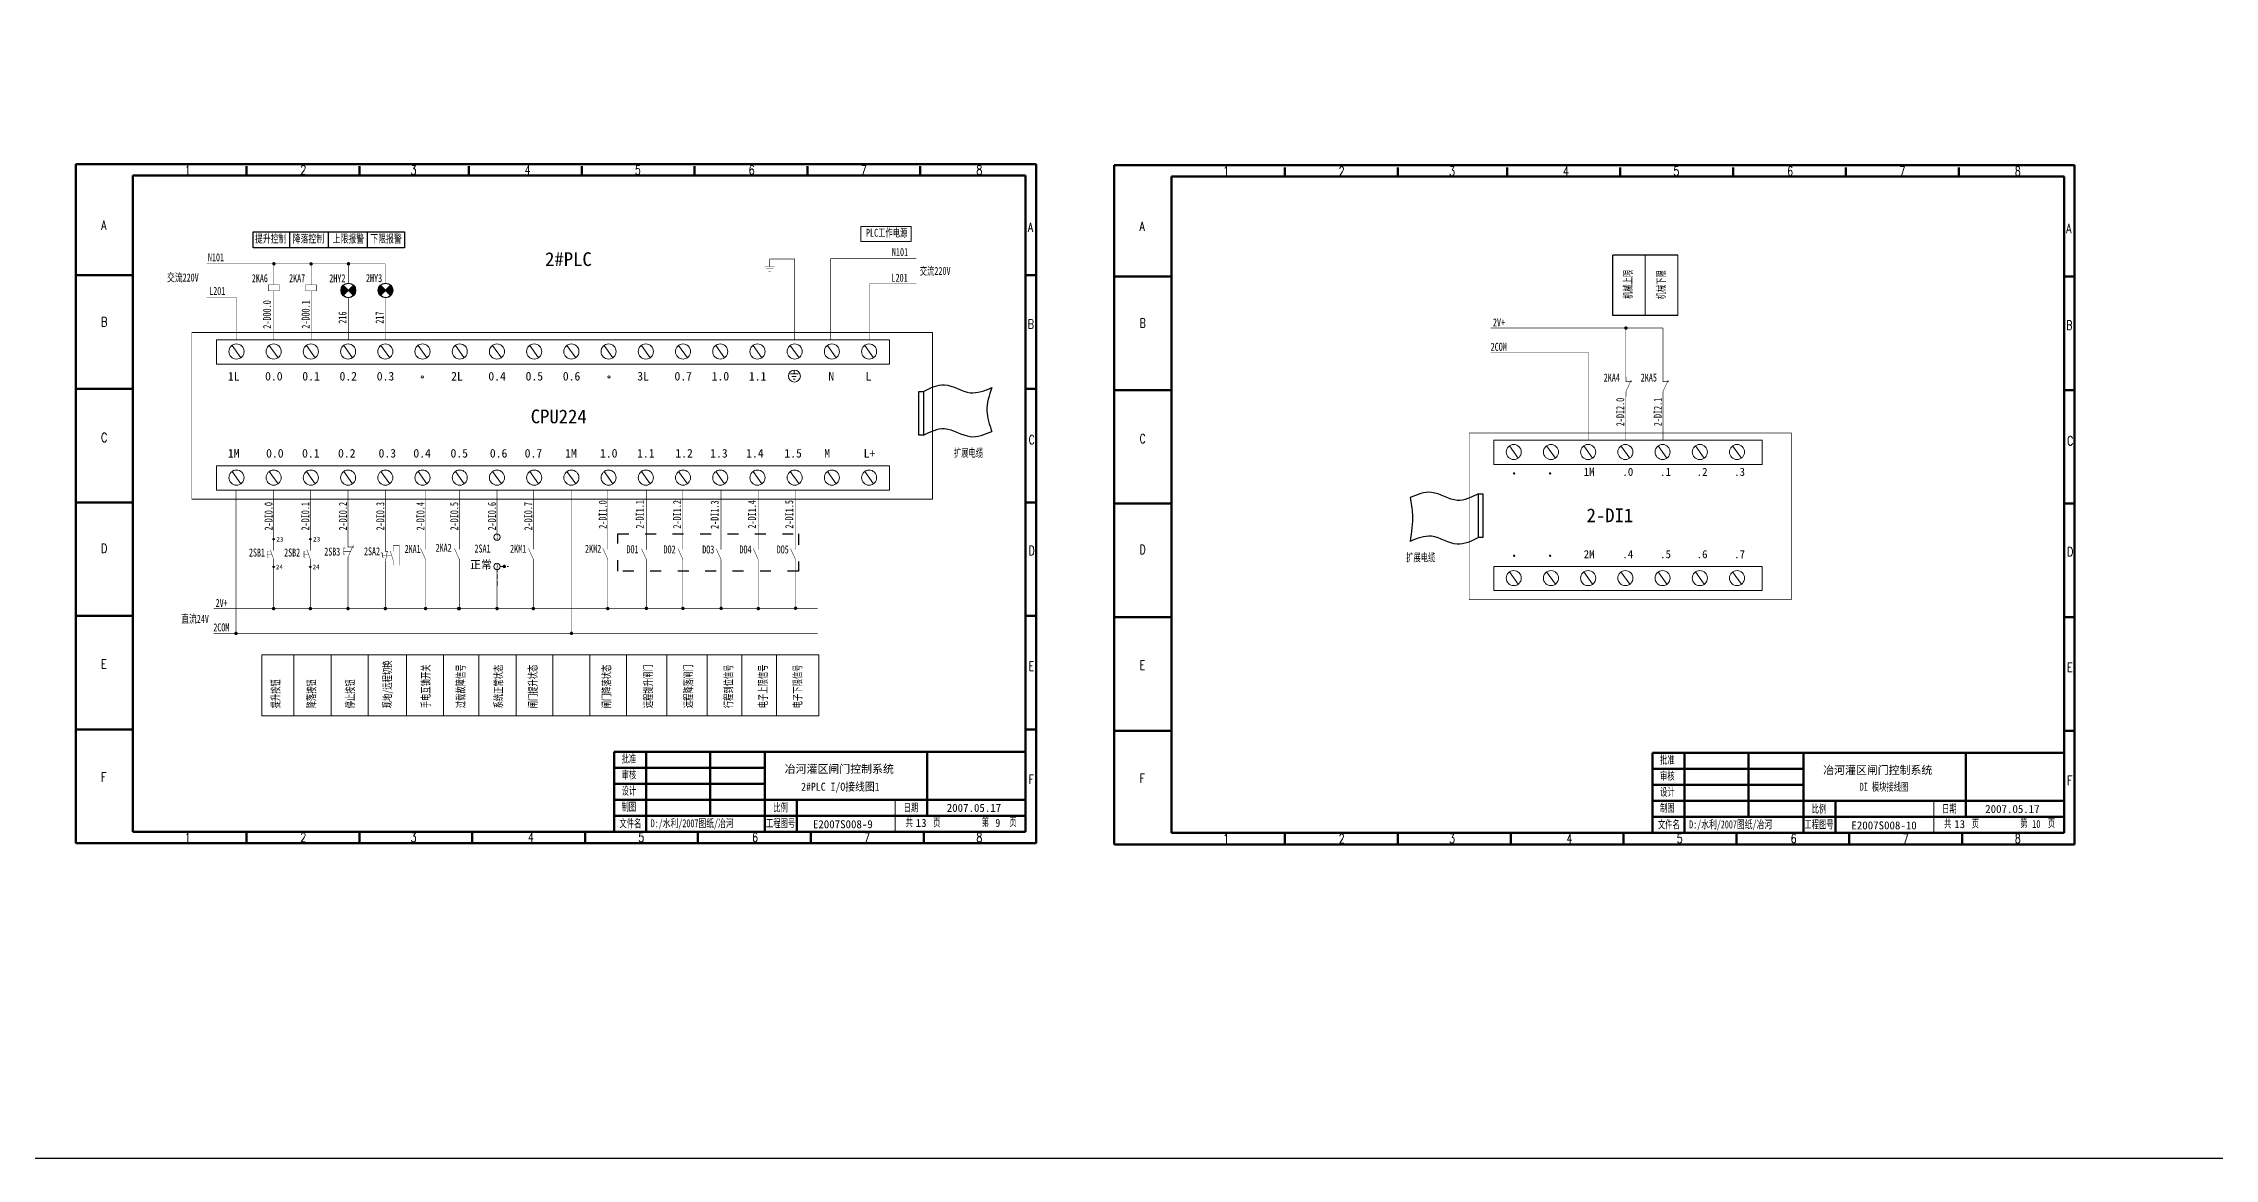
# Model space of a CAD drawing. Header units: millimetres. Extents: x 351 to 10319, y -5939 to 5511.
# Drawn here: x 4381 to 5331, y -2787 to -2299 of the extents above; entities that cross this region are included whole.
import ezdxf
from ezdxf.enums import TextEntityAlignment as Align

# ---------------------------------------------------------------- set-up
doc = ezdxf.new("R2010")
doc.units = ezdxf.units.MM
doc.linetypes.add('ACAD_ISO03W100', pattern=[30, 12, -18])
doc.linetypes.add('DASHED', pattern=[0.75, 0.5, -0.25])
for name, color, linetype in [('40', 7, 'Continuous'), ('41', 7, 'Continuous'), ('DIM', 7, 'Continuous'), ('ELEMENT', 3, 'Continuous')]:
    doc.layers.add(name, color=color, linetype=linetype)
doc.styles.add('HZ', font='txt.shx', dxfattribs={"width": 0.65, "bigfont": 'hztxt.shx'})
doc.styles.add('song', font='SimSun.ttf', dxfattribs={"width": 0.65})
doc.styles.add('仿宋', font='SIMFANG.TTF', dxfattribs={"width": 0.65})

# ---------------------------------------------------------------- blocks, each defined once
blk = doc.blocks.new('动合（常开）触点')
at = {"const_width": 0.202}
for points in [[(-1.09, 2.24), (1.07, -2.52)], [(1.07, 3.97), (1.07, 1.81)], [(1.07, -2.52), (1.07, -4.68)]]:
    blk.add_lwpolyline(points, dxfattribs=at)
at = {"flags": 9}
blk.add_attdef('S', (1.07, 3.97), '', height=0.0000576, dxfattribs=at)
blk = doc.blocks.new('信号灯')
for p, q in [((2.04, -2.25), (-2.44, 2.24)), ((2.04, 2.24), (-2.44, -2.25))]:
    blk.add_line(p, q)
at = {"const_width": 0.202}
blk.add_lwpolyline([(-0.2, 5.47), (-0.2, 3.16)], dxfattribs=at)
blk.add_circle((-0.2, -0.01), 3.17)
for points in [[(-1.32, -1.13), (-3.26, 0.82), (-0.2, -0.01), (-2.44, 2.24)], [(-2.14, -1.95), (-3.26, -0.83), (-1.32, -1.13), (-3.26, 0.82)], [(0.92, 1.12), (2.86, -0.83), (-0.2, -0.01), (2.04, -2.25)], [(1.74, 1.94), (2.86, 0.82), (0.92, 1.12), (2.86, -0.83)], [(2.04, 2.24), (2.04, 2.24), (1.74, 1.94), (2.86, 0.82)], [(-2.44, -2.25), (-2.44, -2.25), (-2.14, -1.95), (-3.26, -0.83)]]:
    blk.add_solid(points)
at = {"flags": 9}
blk.add_attdef('S', (-0.2, 5.47), '', height=0.0000576, dxfattribs=at)
at = {"layer": 'ELEMENT', "flags": 9}
blk.add_attdef('S', (-0.2, 5.47), '', height=0.0000576, dxfattribs=at)
blk = doc.blocks.new('操作器件')
at = {"const_width": 0.202}
for points in [[(-2.76, 1.83), (2.14, 1.83), (2.14, -0.77), (-2.76, -0.77), (-2.76, 1.83)], [(-0.31, 4.85), (-0.31, 1.83)], [(-0.31, -3.79), (-0.31, -0.77)]]:
    blk.add_lwpolyline(points, dxfattribs=at)
at = {"flags": 9}
blk.add_attdef('S', (-0.31, 4.85), '', height=0.0000576, dxfattribs=at)
blk = doc.blocks.new('接地')
at = {"const_width": 0.202}
for points in [[(-2.16, 1.08), (2.16, 1.08)], [(-1.62, 0), (1.62, 0)], [(0, 4.32), (0, 1.08)], [(-0.54, -1.08), (0.54, -1.08)]]:
    blk.add_lwpolyline(points, dxfattribs=at)
at = {"flags": 9}
blk.add_attdef('S', (0, 4.32), '', height=0.0000576, dxfattribs=at)
blk = doc.blocks.new('按钮开关1')
at = {"const_width": 0.202}
for points in [[(-1.41, 1.25), (-2.05, 1.25), (-2.05, -1.2), (-1.41, -1.2)], [(-2.05, 0), (0, 0)], [(0.75, -4.51), (0.75, -2.1), (-0.78, 2.1)], [(0.75, 4.13), (0.75, 1.68)]]:
    blk.add_lwpolyline(points, dxfattribs=at)
at = {"flags": 9}
blk.add_attdef('S', (0.75, 4.13), '', height=0.0000576, dxfattribs=at)
blk = doc.blocks.new('按钮开关2')
at = {"const_width": 0.202}
for points in [[(-2.27, 1.44), (-3.14, 1.44), (-3.14, -1.41), (-2.27, -1.41)], [(-3.14, 0), (0, 0)], [(-1.12, 4.03), (-1.12, 1.87), (1.47, 1.87)], [(-1.12, -4.61), (-1.12, -2.45), (1.19, 2.59)]]:
    blk.add_lwpolyline(points, dxfattribs=at)
blk = doc.blocks.new('动断（常闭）触点')
at = {"const_width": 0.202}
for points in [[(-1.15, 3.96), (-1.15, 1.8), (1.44, 1.8)], [(-1.15, -4.68), (-1.15, -2.52), (1.15, 2.52)]]:
    blk.add_lwpolyline(points, dxfattribs=at)
at = {"flags": 9}
blk.add_attdef('S', (-1.15, 3.96), '', height=0.0000576, dxfattribs=at)

msp = doc.modelspace()

# ---------------------------------------------------------------- linework, layer by layer
at = {"color": 0, "lineweight": 50}
for p, q in [((4815.423, -2352.054), (4395.423, -2352.054)), ((4470.059, -2353.021), (4470.059, -2357.026)), ((4519.429, -2353.021), (4519.429, -2357.026)), ((4567.313, -2353.021), (4567.313, -2357.026)), ((4616.682, -2353.021), (4616.682, -2357.026)), ((4666.052, -2353.021), (4666.052, -2357.026)), ((4715.422, -2353.021), (4715.422, -2357.026)), ((4764.792, -2353.021), (4764.792, -2357.026)), ((5269.663, -2352.558), (4849.663, -2352.558)), ((4924.299, -2353.525), (4924.299, -2357.53)), ((4973.669, -2353.525), (4973.669, -2357.53)), ((5021.553, -2353.525), (5021.553, -2357.53)), ((5070.923, -2353.525), (5070.923, -2357.53)), ((5120.292, -2353.525), (5120.292, -2357.53)), ((5169.662, -2353.525), (5169.662, -2357.53)), ((5219.032, -2353.525), (5219.032, -2357.53)), ((4420.423, -2400.71), (4395.423, -2400.71)), ((4815.423, -2400.71), (4810.819, -2400.71)), ((4874.663, -2401.215), (4849.663, -2401.215)), ((5269.663, -2401.215), (5265.059, -2401.215)), ((4420.423, -2450.372), (4395.423, -2450.372)), ((4815.423, -2450.372), (4810.819, -2450.372)), ((4874.663, -2450.876), (4849.663, -2450.876)), ((5269.663, -2450.876), (5265.059, -2450.876)), ((4420.423, -2500.033), (4395.423, -2500.033)), ((4814.984, -2500.033), (4810.819, -2500.033)), ((4874.663, -2500.537), (4849.663, -2500.537)), ((5269.224, -2500.537), (5265.059, -2500.537)), ((4420.423, -2549.694), (4395.423, -2549.694)), ((4815.423, -2549.694), (4810.819, -2549.694)), ((4874.663, -2550.199), (4849.663, -2550.199)), ((5269.663, -2550.199), (5265.059, -2550.199)), ((4420.423, -2599.356), (4395.423, -2599.356)), ((4815.423, -2599.356), (4810.819, -2599.356)), ((4874.663, -2599.86), (4849.663, -2599.86)), ((5269.663, -2599.86), (5265.059, -2599.86)), ((4815.423, -2649.054), (4395.432, -2649.054)), ((4470.059, -2644.056), (4470.059, -2649.017)), ((4519.429, -2644.056), (4519.429, -2649.017)), ((4568.799, -2644.056), (4568.799, -2649.017)), ((4618.168, -2644.056), (4618.168, -2649.017)), ((4667.538, -2644.056), (4667.538, -2649.017)), ((4716.908, -2644.056), (4716.908, -2649.017)), ((4766.278, -2644.056), (4766.278, -2649.017)), ((5269.663, -2649.558), (4849.673, -2649.558)), ((4924.299, -2644.56), (4924.299, -2649.522)), ((4973.669, -2644.56), (4973.669, -2649.522)), ((5023.039, -2644.56), (5023.039, -2649.522)), ((5072.409, -2644.56), (5072.409, -2649.522)), ((5121.778, -2644.56), (5121.778, -2649.522)), ((5171.148, -2644.56), (5171.148, -2649.522)), ((5220.518, -2644.56), (5220.518, -2649.522))]:
    msp.add_line(p, q, dxfattribs=at)
for p, q in [((4473.02, -2381.746), (4539.161, -2381.746)), ((4473.02, -2388.688), (4473.02, -2381.746)), ((4489.095, -2388.688), (4489.095, -2381.746)), ((4506.009, -2388.688), (4506.009, -2381.746)), ((4523.004, -2388.688), (4523.004, -2381.746)), ((4539.161, -2381.746), (4539.161, -2388.688)), ((4539.161, -2388.688), (4473.02, -2388.688)), ((5096.114, -2391.923), (5067.665, -2391.923)), ((5067.665, -2418.316), (5067.665, -2391.923)), ((5096.114, -2418.316), (5067.665, -2418.316)), ((4764.199, -2451.473), (4766.207, -2451.473)), ((4764.199, -2470.656), (4764.199, -2451.473)), ((4766.207, -2451.473), (4766.207, -2470.656)), ((4766.207, -2470.656), (4764.199, -2470.656)), ((5008.884, -2515.424), (5008.884, -2496.241)), ((5008.884, -2496.241), (5010.892, -2496.241)), ((5010.892, -2496.241), (5010.892, -2515.424)), ((5010.892, -2515.424), (5008.884, -2515.424))]:
    msp.add_line(p, q)
at = {"lineweight": 9}
for p, q in [((4760.834, -2379.353), (4738.85, -2379.353)), ((4738.85, -2385.879), (4738.85, -2379.353)), ((4760.834, -2379.353), (4760.834, -2385.879)), ((4760.834, -2385.879), (4738.85, -2385.879)), ((5081.889, -2391.923), (5081.889, -2418.316)), ((5096.114, -2391.923), (5096.114, -2418.316)), ((4446.158, -2425.737), (4770.064, -2425.737)), ((4456.97, -2428.928), (4751.394, -2428.928)), ((4456.97, -2439.523), (4456.97, -2428.928)), ((4751.394, -2428.928), (4751.394, -2439.523)), ((4770.064, -2425.737), (4770.064, -2498.607)), ((4751.394, -2439.523), (4456.97, -2439.523)), ((4463.757, -2431.364), (4467.593, -2436.739)), ((4480.035, -2431.364), (4483.871, -2436.739)), ((4496.313, -2431.364), (4500.149, -2436.739)), ((4512.591, -2431.364), (4516.427, -2436.739)), ((4528.869, -2431.364), (4532.705, -2436.739)), ((4545.147, -2431.364), (4548.983, -2436.739)), ((4561.425, -2431.364), (4565.261, -2436.739)), ((4577.703, -2431.364), (4581.539, -2436.739)), ((4593.981, -2431.364), (4597.817, -2436.739)), ((4610.259, -2431.364), (4614.095, -2436.739)), ((4626.537, -2431.364), (4630.373, -2436.739)), ((4642.815, -2431.364), (4646.651, -2436.739)), ((4659.093, -2431.364), (4662.929, -2436.739)), ((4675.371, -2431.364), (4679.207, -2436.739)), ((4691.649, -2431.364), (4695.485, -2436.739)), ((4707.927, -2431.364), (4711.763, -2436.739)), ((4724.205, -2431.364), (4728.041, -2436.739)), ((4740.483, -2431.364), (4744.319, -2436.739)), ((4707.978, -2443.748), (4711.32, -2443.748)), ((4708.583, -2444.957), (4710.556, -2444.957)), ((4709.188, -2446.103), (4710.079, -2446.103)), ((4709.649, -2443.748), (4709.649, -2442.507)), ((5015.663, -2483.467), (5015.663, -2472.872)), ((5015.663, -2472.872), (5132.977, -2472.872)), ((5022.449, -2475.308), (5026.286, -2480.683)), ((5038.727, -2475.308), (5042.564, -2480.683)), ((5055.005, -2475.308), (5058.842, -2480.683)), ((5071.283, -2475.308), (5075.12, -2480.683)), ((5087.561, -2475.308), (5091.398, -2480.683)), ((5103.839, -2475.308), (5107.676, -2480.683)), ((5120.117, -2475.308), (5123.954, -2480.683)), ((5132.977, -2483.467), (5132.977, -2472.872)), ((4456.97, -2494.655), (4456.97, -2484.06)), ((4456.97, -2484.06), (4751.394, -2484.06)), ((4463.757, -2486.497), (4467.593, -2491.872)), ((4480.035, -2486.497), (4483.871, -2491.872)), ((4496.313, -2486.497), (4500.149, -2491.872)), ((4512.591, -2486.497), (4516.427, -2491.872)), ((4528.869, -2486.497), (4532.705, -2491.872)), ((4545.147, -2486.497), (4548.983, -2491.872)), ((4561.425, -2486.497), (4565.261, -2491.872)), ((4577.703, -2486.497), (4581.539, -2491.872)), ((4593.981, -2486.497), (4597.817, -2491.872)), ((4610.259, -2486.497), (4614.095, -2491.872)), ((4626.537, -2486.497), (4630.373, -2491.872)), ((4642.815, -2486.497), (4646.651, -2491.872)), ((4659.093, -2486.497), (4662.929, -2491.872)), ((4675.371, -2486.497), (4679.207, -2491.872)), ((4691.649, -2486.497), (4695.485, -2491.872)), ((4707.927, -2486.497), (4711.763, -2491.872)), ((4724.205, -2486.497), (4728.041, -2491.872)), ((4740.483, -2486.497), (4744.319, -2491.872)), ((4751.394, -2484.06), (4751.394, -2494.655)), ((5132.977, -2483.467), (5015.663, -2483.467)), ((4751.394, -2494.655), (4456.97, -2494.655)), ((4770.064, -2498.607), (4446.158, -2498.607)), ((5015.663, -2528.004), (5132.977, -2528.004)), ((5015.663, -2538.599), (5015.663, -2528.004)), ((5022.449, -2530.441), (5026.286, -2535.816)), ((5038.727, -2530.441), (5042.564, -2535.816)), ((5055.005, -2530.441), (5058.842, -2535.816)), ((5071.283, -2530.441), (5075.12, -2535.816)), ((5087.561, -2530.441), (5091.398, -2535.816)), ((5103.839, -2530.441), (5107.676, -2535.816)), ((5120.117, -2530.441), (5123.954, -2535.816)), ((5132.977, -2538.599), (5132.977, -2528.004)), ((5132.977, -2538.599), (5015.663, -2538.599)), ((4476.763, -2566.694), (4720.448, -2566.694)), ((4476.781, -2593.3), (4476.781, -2566.694)), ((4490.787, -2566.694), (4490.787, -2593.3)), ((4507.167, -2566.694), (4507.167, -2593.3)), ((4523.274, -2566.694), (4523.274, -2593.3)), ((4540.056, -2566.694), (4540.056, -2593.3)), ((4556.169, -2566.694), (4556.169, -2593.3)), ((4571.746, -2566.694), (4571.746, -2593.3)), ((4588.08, -2566.694), (4588.08, -2593.3)), ((4604.103, -2566.694), (4604.103, -2593.3)), ((4620.309, -2566.694), (4620.309, -2593.3)), ((4636.331, -2566.694), (4636.331, -2593.3)), ((4653.983, -2566.694), (4653.983, -2593.3)), ((4671.636, -2566.694), (4671.636, -2593.3)), ((4686.738, -2566.694), (4686.738, -2593.3)), ((4701.841, -2566.694), (4701.841, -2593.3)), ((4720.467, -2566.694), (4720.467, -2593.3)), ((4720.467, -2593.3), (4476.781, -2593.3))]:
    msp.add_line(p, q, dxfattribs=at)
at = {"linetype": 'ACAD_ISO03W100', "ltscale": 0.4}
for p, q in [((4632.456, -2513.832), (4711.486, -2513.832)), ((4632.456, -2530.065), (4632.456, -2513.832)), ((4711.486, -2513.832), (4711.486, -2530.065)), ((4711.486, -2530.065), (4632.456, -2530.065))]:
    msp.add_line(p, q, dxfattribs=at)
at = {"linetype": 'DASHED', "lineweight": 9, "ltscale": 4}
for p, q in [((4579.652, -2536.497), (4579.652, -2529.428)), ((4581.049, -2528.03), (4584.647, -2528.03))]:
    msp.add_line(p, q, dxfattribs=at)
at = {"lineweight": 20}
for p, q in [((4753.819, -2630.056), (4753.819, -2644.056)), ((5208.059, -2630.56), (5208.059, -2644.56))]:
    msp.add_line(p, q, dxfattribs=at)
msp.add_lwpolyline([(2066.199, -1811.726), (7008.567, -1811.726), (7008.567, -2786.942), (2066.199, -2786.942)], close=True)
for points, const_width in [([(4530.692, -2395.698), (4452.621, -2395.698)], 0.2), ([(4482.052, -2398.345), (4482.052, -2395.698)], 0.2), ([(4482.052, -2401.865), (4482.052, -2398.345)], 0.2), ([(4498.33, -2398.345), (4498.33, -2395.698)], 0.2), ([(4498.33, -2401.865), (4498.33, -2398.345)], 0.2), ([(4514.608, -2401.865), (4514.608, -2395.698)], 0.2), ([(4530.886, -2398.991), (4530.886, -2395.698)], 0.2), ([(4530.886, -2401.865), (4530.886, -2398.991)], 0.2), ([(4709.845, -2428.928), (4709.845, -2393.614), (4698.899, -2393.614)], 0.2), ([(4725.583, -2404.268), (4725.583, -2393.446), (4742.546, -2393.446)], 0.2), ([(4742.546, -2393.446), (4763.065, -2393.446)], 0.2), ([(4465.856, -2428.928), (4465.856, -2410.547), (4452.634, -2410.547)], 0.2), ([(4482.052, -2410.507), (4482.052, -2428.928)], 0.2), ([(4498.33, -2410.122), (4498.33, -2428.928)], 0.2), ([(4514.608, -2410.32), (4514.608, -2428.928)], 0.2), ([(4530.886, -2410.047), (4530.886, -2428.928)], 0.2), ([(4725.583, -2428.928), (4725.583, -2404.268)], 0.2), ([(4742.546, -2428.928), (4742.546, -2404.268)], 0.2), ([(4742.546, -2404.268), (4763.065, -2404.268)], 0.2), ([(4446.158, -2425.737), (4770.064, -2425.737), (4770.064, -2498.607), (4446.158, -2498.607), (4446.158, -2425.737)], 0.2), ([(5089.648, -2423.791), (5014.343, -2423.791)], 0.2), ([(5073.442, -2445.08), (5073.442, -2423.791)], 0.2), ([(5089.648, -2445.08), (5089.648, -2423.791)], 0.2), ([(5014.343, -2434.616), (5057.188, -2434.616), (5057.188, -2472.872)], 0.2), ([(5073.442, -2453.722), (5073.442, -2472.872)], 0.2), ([(5089.648, -2453.722), (5089.648, -2472.872)], 0.2), ([(5004.851, -2469.681), (5145.786, -2469.681), (5145.786, -2542.551), (5004.851, -2542.551), (5004.851, -2469.681)], 0.2), ([(4465.477, -2557.298), (4465.477, -2494.655)], 0.2), ([(4481.938, -2515.745), (4481.938, -2494.655)], 0.2), ([(4498.007, -2515.745), (4498.007, -2494.655)], 0.2), ([(4514.494, -2517.36), (4514.494, -2494.655)], 0.2), ([(4530.799, -2513.737), (4530.799, -2494.655)], 0.2), ([(4548.392, -2518.486), (4548.392, -2494.655)], 0.2), ([(4563.153, -2518.4), (4563.153, -2494.569)], 0.2), ([(4579.652, -2513.844), (4579.652, -2494.655)], 0.2), ([(4595.545, -2518.4), (4595.545, -2494.655)], 0.2), ([(4612.218, -2557.298), (4612.218, -2494.655)], 0.2), ([(4628.101, -2518.4), (4628.101, -2494.569)], 0.2), ([(4644.967, -2518.486), (4644.967, -2494.655)], 0.2), ([(4660.938, -2518.486), (4660.938, -2494.655)], 0.2), ([(4677.625, -2518.486), (4677.625, -2494.655)], 0.2), ([(4693.903, -2518.486), (4693.903, -2494.655)], 0.2), ([(4710.181, -2518.486), (4710.181, -2494.655)], 0.2), ([(4481.938, -2518.654), (4481.938, -2516.391)], 0.2), ([(4498.007, -2518.654), (4498.007, -2516.391)], 0.2), ([(4530.799, -2518.801), (4530.799, -2513.737)], 0.2), ([(4514.494, -2526.002), (4514.494, -2546.473)], 0.2), ([(4528.689, -2522.139), (4529.494, -2522.139), (4529.494, -2524.012), (4530.273, -2524.012)], 0.202), ([(4529.494, -2523.075), (4533.515, -2523.075)], 0.202), ([(4530.799, -2519.233), (4530.799, -2518.801)], 0.2), ([(4530.799, -2519.233), (4530.799, -2521.394), (4532.03, -2521.394)], 0.202), ([(4530.799, -2527.875), (4530.799, -2525.715), (4531.738, -2521.093)], 0.202), ([(4534.197, -2527.587), (4534.197, -2525.172), (4532.926, -2521.263)], 0.202), ([(4534.197, -2518.945), (4534.197, -2521.394)], 0.202), ([(4534.197, -2518.945), (4536.968, -2518.945), (4536.968, -2527.596)], 0.2), ([(4481.938, -2527.296), (4481.938, -2527.886)], 0.2), ([(4481.938, -2528.533), (4481.938, -2546.473)], 0.2), ([(4498.007, -2527.296), (4498.007, -2527.886)], 0.2), ([(4498.007, -2528.533), (4498.007, -2546.473)], 0.2), ([(4530.799, -2527.875), (4530.799, -2529.321)], 0.2), ([(4530.799, -2529.321), (4530.799, -2546.473)], 0.2), ([(4548.392, -2527.128), (4548.387, -2546.848)], 0.2), ([(4563.153, -2527.042), (4563.148, -2546.761)], 0.2), ([(4579.651, -2529.428), (4579.646, -2546.259)], 0.2), ([(4595.545, -2527.042), (4595.539, -2546.761)], 0.2), ([(4628.101, -2527.042), (4628.095, -2546.761)], 0.2), ([(4644.967, -2527.128), (4644.962, -2546.848)], 0.2), ([(4660.938, -2527.128), (4660.933, -2546.848)], 0.2), ([(4677.625, -2527.128), (4677.62, -2546.848)], 0.2), ([(4693.903, -2527.128), (4693.898, -2546.848)], 0.2), ([(4710.181, -2527.128), (4710.176, -2546.848)], 0.2), ([(4455.65, -2546.473), (4719.949, -2546.473)], 0.2), ([(4455.65, -2557.298), (4719.949, -2557.298)], 0.2)]:
    msp.add_lwpolyline(points, dxfattribs=dict(const_width=const_width))
at = {"const_width": 0.75}
for points in [[(4481.677, -2395.698, 1), (4482.427, -2395.698, 1)], [(4497.969, -2395.727, 1), (4498.719, -2395.727, 1)], [(4514.298, -2395.698, 1), (4515.048, -2395.698, 1)], [(5073.067, -2423.791, 1), (5073.817, -2423.791, 1)], [(4582.473, -2528.03, 1), (4583.223, -2528.03, 1)], [(4481.563, -2546.473, 1), (4482.313, -2546.473, 1)], [(4497.632, -2546.473, 1), (4498.382, -2546.473, 1)], [(4514.119, -2546.447, 1), (4514.869, -2546.447, 1)], [(4530.424, -2546.473, 1), (4531.174, -2546.473, 1)], [(4548.017, -2546.447, 1), (4548.767, -2546.447, 1)], [(4562.489, -2546.473, 1), (4563.239, -2546.473, 1)], [(4562.778, -2546.447, 1), (4563.528, -2546.447, 1)], [(4579.277, -2546.447, 1), (4580.027, -2546.447, 1)], [(4595.17, -2546.447, 1), (4595.92, -2546.447, 1)], [(4627.726, -2546.447, 1), (4628.476, -2546.447, 1)], [(4644.6, -2546.364, 1), (4645.35, -2546.364, 1)], [(4660.598, -2546.364, 1), (4661.348, -2546.364, 1)], [(4677.307, -2546.364, 1), (4678.057, -2546.364, 1)], [(4693.58, -2546.473, 1), (4694.33, -2546.473, 1)], [(4709.868, -2546.292, 1), (4710.618, -2546.292, 1)], [(4465.102, -2557.298, 1), (4465.852, -2557.298, 1)], [(4611.843, -2557.298, 1), (4612.593, -2557.298, 1)]]:
    msp.add_lwpolyline(points, format="xyb", close=True, dxfattribs=at)
at = {"lineweight": 9}
for centre, radius in [((4465.675, -2434.052), 3.302), ((4481.953, -2434.052), 3.302), ((4498.231, -2434.052), 3.302), ((4514.509, -2434.052), 3.302), ((4530.787, -2434.052), 3.302), ((4547.065, -2434.052), 3.302), ((4563.343, -2434.052), 3.302), ((4579.621, -2434.052), 3.302), ((4595.899, -2434.052), 3.302), ((4612.177, -2434.052), 3.302), ((4628.455, -2434.052), 3.302), ((4644.733, -2434.052), 3.302), ((4661.011, -2434.052), 3.302), ((4677.289, -2434.052), 3.302), ((4693.567, -2434.052), 3.302), ((4709.845, -2434.052), 3.302), ((4726.123, -2434.052), 3.302), ((4742.401, -2434.052), 3.302), ((4709.718, -2444.78), 2.637), ((5024.368, -2477.996), 3.302), ((5040.646, -2477.996), 3.302), ((5056.924, -2477.996), 3.302), ((5073.202, -2477.996), 3.302), ((5089.48, -2477.996), 3.302), ((5105.758, -2477.996), 3.302), ((5122.036, -2477.996), 3.302), ((4465.675, -2489.184), 3.302), ((4481.953, -2489.184), 3.302), ((4498.231, -2489.184), 3.302), ((4514.509, -2489.184), 3.302), ((4530.787, -2489.184), 3.302), ((4547.065, -2489.184), 3.302), ((4563.343, -2489.184), 3.302), ((4579.621, -2489.184), 3.302), ((4595.899, -2489.184), 3.302), ((4612.177, -2489.184), 3.302), ((4628.455, -2489.184), 3.302), ((4644.733, -2489.184), 3.302), ((4661.011, -2489.184), 3.302), ((4677.289, -2489.184), 3.302), ((4693.567, -2489.184), 3.302), ((4709.845, -2489.184), 3.302), ((4726.123, -2489.184), 3.302), ((4742.401, -2489.184), 3.302), ((4579.652, -2515.243), 1.398), ((4579.651, -2528.03), 1.398), ((5024.368, -2533.128), 3.302), ((5040.646, -2533.128), 3.302), ((5056.924, -2533.128), 3.302), ((5073.202, -2533.128), 3.302), ((5089.48, -2533.128), 3.302), ((5105.758, -2533.128), 3.302), ((5122.036, -2533.128), 3.302)]:
    msp.add_circle(centre, radius, dxfattribs=at)
for centre in [(4481.938, -2516.068), (4498.007, -2516.068), (4481.938, -2528.209), (4498.007, -2528.209)]:
    msp.add_circle(centre, 0.323)
for centre, radius, start, end in [((4482.111, -2395.698), 0.375, 0, 180), ((4482.111, -2395.698), 0.375, 180, 0), ((4498.344, -2395.727), 0.375, 0, 180), ((4498.344, -2395.727), 0.375, 180, 0), ((4514.673, -2395.727), 0.375, 0, 180), ((4514.673, -2395.727), 0.375, 180, 0), ((5073.442, -2423.791), 0.375, 0, 180), ((5073.442, -2423.791), 0.375, 180, 0), ((4546.986, -2445.153), 0.469, 0, 180), ((4546.986, -2445.153), 0.469, 180, 0), ((4628.645, -2445.153), 0.469, 0, 180), ((4628.645, -2445.153), 0.469, 180, 0), ((5024.536, -2487.361), 0.312, 0, 180), ((5024.536, -2487.361), 0.312, 180, 0), ((5040.281, -2487.361), 0.312, 0, 180), ((5040.281, -2487.361), 0.312, 180, 0), ((5024.536, -2523.373), 0.312, 0, 180), ((5024.536, -2523.373), 0.312, 180, 0), ((5040.281, -2523.373), 0.312, 0, 180), ((5040.281, -2523.373), 0.312, 180, 0), ((4481.938, -2546.473), 0.375, 0, 180), ((4481.938, -2546.473), 0.375, 180, 0), ((4498.007, -2546.473), 0.375, 0, 180), ((4498.007, -2546.473), 0.375, 180, 0), ((4514.494, -2546.473), 0.375, 0, 180), ((4514.494, -2546.473), 0.375, 180, 0), ((4530.799, -2546.473), 0.375, 0, 180), ((4530.799, -2546.473), 0.375, 180, 0), ((4548.455, -2546.427), 0.375, 0, 180), ((4548.455, -2546.427), 0.375, 180, 0), ((4563.236, -2546.427), 0.375, 0, 180), ((4563.236, -2546.427), 0.375, 180, 0), ((4579.734, -2546.427), 0.375, 0, 180), ((4579.734, -2546.427), 0.375, 180, 0), ((4595.607, -2546.427), 0.375, 0, 180), ((4595.607, -2546.427), 0.375, 180, 0), ((4628.163, -2546.427), 0.375, 0, 180), ((4628.163, -2546.427), 0.375, 180, 0), ((4644.913, -2546.299), 0.375, 0, 180), ((4644.913, -2546.299), 0.375, 180, 0), ((4660.968, -2546.473), 0.375, 0, 180), ((4660.968, -2546.473), 0.375, 180, 0), ((4677.677, -2546.473), 0.375, 0, 180), ((4677.677, -2546.473), 0.375, 180, 0), ((4693.955, -2546.473), 0.375, 0, 180), ((4693.955, -2546.473), 0.375, 180, 0), ((4710.176, -2546.214), 0.375, 0, 180), ((4710.176, -2546.214), 0.375, 180, 0), ((4465.477, -2557.298), 0.375, 0, 180), ((4465.477, -2557.298), 0.375, 180, 0), ((4612.218, -2557.298), 0.375, 0, 180), ((4612.218, -2557.298), 0.375, 180, 0)]:
    msp.add_arc(centre, radius, start, end, dxfattribs=at)
for points, start_tangent in [([(4766.207, -2451.473), (4775.4, -2448.586), (4786.66, -2452.05), (4796.063, -2449.823)], (0.994873, 0.1011319)), ([(4766.207, -2470.656), (4775.4, -2467.769), (4786.66, -2471.233), (4796.063, -2469.006)], (0.994873, 0.1011319)), ([(5008.884, -2496.241), (4999.69, -2499.128), (4988.431, -2495.664), (4979.027, -2497.891)], (-0.994873, -0.1011319)), ([(5008.884, -2515.424), (4999.69, -2518.311), (4988.431, -2514.847), (4979.027, -2517.074)], (-0.994873, -0.1011319))]:
    msp.add_spline(points, degree=3, dxfattribs=dict(start_tangent=start_tangent))
for points in [[(4796.063, -2449.823), (4793.9, -2459.979), (4796.063, -2469.006)], [(4979.027, -2497.891), (4980.019, -2505.244), (4979.027, -2517.074)]]:
    msp.add_spline(points, degree=3)
at = {"layer": '40', "color": 0, "lineweight": 50}
for p, q in [((4810.819, -2357.063), (4420.423, -2357.063)), ((4810.819, -2644.056), (4810.819, -2357.063)), ((5265.059, -2357.567), (4874.663, -2357.567)), ((5265.059, -2644.56), (5265.059, -2357.567)), ((4630.819, -2644.056), (4630.819, -2609.056)), ((4630.819, -2609.056), (4810.819, -2609.056)), ((4644.819, -2644.056), (4644.819, -2609.056)), ((4672.819, -2637.056), (4672.819, -2609.056)), ((4696.819, -2644.056), (4696.819, -2609.056)), ((4767.819, -2637.056), (4767.819, -2609.056)), ((5085.059, -2609.56), (5265.059, -2609.56)), ((5085.059, -2644.56), (5085.059, -2609.56)), ((5099.059, -2644.56), (5099.059, -2609.56)), ((5127.059, -2637.56), (5127.059, -2609.56)), ((5151.059, -2644.56), (5151.059, -2609.56)), ((5222.059, -2637.56), (5222.059, -2609.56)), ((4630.819, -2616.056), (4696.819, -2616.056)), ((5085.059, -2616.56), (5151.059, -2616.56)), ((4630.819, -2623.056), (4696.819, -2623.056)), ((4630.819, -2630.056), (4810.819, -2630.056)), ((4710.819, -2644.056), (4710.819, -2630.056)), ((4710.819, -2644.056), (4710.819, -2630.056)), ((4767.819, -2637.056), (4767.819, -2630.056)), ((5085.059, -2623.56), (5151.059, -2623.56)), ((5085.059, -2630.56), (5265.059, -2630.56)), ((5165.059, -2644.56), (5165.059, -2630.56)), ((5165.059, -2644.56), (5165.059, -2630.56)), ((5222.059, -2637.56), (5222.059, -2630.56)), ((4630.819, -2637.056), (4810.819, -2637.056)), ((5085.059, -2637.56), (5265.059, -2637.56)), ((4420.42, -2644.056), (4810.819, -2644.056)), ((4874.661, -2644.56), (5265.059, -2644.56))]:
    msp.add_line(p, q, dxfattribs=at)
at = {"layer": '41', "color": 0, "lineweight": 50}
for p, q in [((4395.423, -2352.054), (4395.423, -2649.055)), ((4815.423, -2352.054), (4815.423, -2649.055)), ((4849.663, -2352.558), (4849.663, -2649.56)), ((5269.663, -2352.558), (5269.663, -2649.56)), ((4420.423, -2357.063), (4420.423, -2644.056)), ((4874.663, -2357.567), (4874.663, -2644.56))]:
    msp.add_line(p, q, dxfattribs=at)

# ---------------------------------------------------------------- block references
for name, p in [('操作器件', (4482.363, -2406.717)), ('操作器件', (4498.641, -2406.717)), ('信号灯', (4514.811, -2407.333)), ('信号灯', (4531.089, -2407.333)), ('接地', (4698.899, -2397.935)), ('动断（常闭）触点', (5074.594, -2449.041)), ('动断（常闭）触点', (5090.801, -2449.041)), ('按钮开关1', (4481.189, -2522.785)), ('按钮开关1', (4497.258, -2522.785)), ('按钮开关2', (4515.613, -2521.393)), ('动合（常开）触点', (4547.324, -2522.452)), ('动合（常开）触点', (4562.085, -2522.366)), ('动合（常开）触点', (4594.476, -2522.366)), ('动合（常开）触点', (4627.032, -2522.366)), ('动合（常开）触点', (4643.899, -2522.452)), ('动合（常开）触点', (4659.87, -2522.452)), ('动合（常开）触点', (4676.557, -2522.452)), ('动合（常开）触点', (4692.835, -2522.452)), ('动合（常开）触点', (4709.113, -2522.452))]:
    msp.add_blockref(name, p)

# ---------------------------------------------------------------- texts
at = {"color": 0, "lineweight": 50, "style": 'HZ', "width": 0.75}
for s, p in [('1', (4443.043, -2356.674)), ('2', (4493.605, -2356.674)), ('3', (4541.869, -2356.674)), ('4', (4591.71, -2356.674)), ('5', (4639.974, -2356.674)), ('6', (4689.769, -2356.674)), ('7', (4738.799, -2356.674)), ('8', (4789.315, -2356.674)), ('1', (4897.284, -2357.179)), ('2', (4947.845, -2357.179)), ('3', (4996.109, -2357.179)), ('4', (5045.951, -2357.179)), ('5', (5094.214, -2357.179)), ('6', (5144.01, -2357.179)), ('7', (5193.039, -2357.179)), ('8', (5243.555, -2357.179)), ('A', (4406.463, -2380.795)), ('A', (4811.81, -2381.742)), ('A', (4860.703, -2381.299)), ('A', (5266.05, -2382.246)), ('B', (4406.463, -2423.088)), ('B', (4811.81, -2424.035)), ('B', (4860.703, -2423.593)), ('B', (5266.05, -2424.54)), ('C', (4406.463, -2473.634)), ('C', (4812.185, -2474.581)), ('C', (4860.703, -2474.138)), ('C', (5266.425, -2475.085)), ('D', (4406.463, -2522.116)), ('D', (4812.185, -2523.063)), ('D', (4860.703, -2522.621)), ('D', (5266.425, -2523.568)), ('E', (4406.463, -2572.662)), ('E', (4812.185, -2573.609)), ('E', (4860.703, -2573.166)), ('E', (5266.425, -2574.113)), ('F', (4406.463, -2622.176)), ('F', (4812.185, -2623.123)), ('F', (4860.703, -2622.68)), ('F', (5266.425, -2623.627)), ('1', (4443.043, -2648.496)), ('2', (4493.605, -2648.496)), ('3', (4541.869, -2648.496)), ('4', (4593.196, -2648.496)), ('5', (4641.46, -2648.496)), ('6', (4691.255, -2648.496)), ('7', (4740.285, -2648.496)), ('8', (4789.315, -2648.496)), ('1', (4897.284, -2649)), ('2', (4947.845, -2649)), ('3', (4996.109, -2649)), ('4', (5047.437, -2649)), ('5', (5095.7, -2649)), ('6', (5145.496, -2649)), ('7', (5194.525, -2649)), ('8', (5243.555, -2649))]:
    msp.add_text(s, height=4, dxfattribs=at).set_placement(p)
at = {"lineweight": 9, "style": 'song'}
for s, height, width, p in [('提升控制', 3.5, 0.7, (4473.796, -2386.446)), ('降落控制', 3.5, 0.7, (4490.31, -2386.446)), ('上限报警', 3.5, 0.7, (4507.777, -2386.446)), ('下限报警', 3.5, 0.7, (4524.265, -2386.446)), ('N101', 3.5, 0.7, (4453.223, -2394.581)), ('交流220V', 3.5, 0.7, (4435.288, -2403.432)), ('2KA6', 3.5, 0.7, (4472.42, -2403.73)), ('2KA7', 3.5, 0.7, (4488.712, -2403.73)), ('L201', 3.5, 0.7, (4453.766, -2409.29)), ('1', 2, 0.65, (4579.142, -2516.115)), ('2SB1', 3.5, 0.7, (4471.147, -2523.688)), ('2SB2', 3.5, 0.7, (4486.54, -2523.688)), ('2SB3', 3.5, 0.7, (4504.072, -2523.286)), ('2SA2', 3.5, 0.7, (4521.463, -2523.154)), ('2KA1', 3.5, 0.7, (4539.249, -2522.079)), ('2KA2', 3.5, 0.7, (4552.788, -2521.633)), ('2SA1', 3.5, 0.7, (4569.82, -2521.937)), ('DO1', 3.5, 0.7, (4636.298, -2522.271)), ('DO2', 3.5, 0.7, (4652.495, -2522.346)), ('DO3', 3.5, 0.7, (4669.432, -2522.346)), ('DO4', 3.5, 0.7, (4685.71, -2522.346)), ('DO5', 3.5, 0.7, (4701.988, -2522.346)), ('3', 2, 0.65, (4579.142, -2528.903)), ('2V+', 3.5, 0.7, (4456.553, -2545.734)), ('直流24V', 3.5, 0.7, (4441.504, -2552.688)), ('2COM', 3.5, 0.7, (4455.555, -2556.419))]:
    msp.add_text(s, height=height, dxfattribs=dict(at, width=width)).set_placement(p)
at = {"linetype": 'DASHED', "ltscale": 4, "style": 'song', "width": 0.65}
for s, p in [('PLC工作电源', (4741.012, -2383.874)), ('N101', (4752.351, -2392.279)), ('2HY2', (4506.251, -2403.797)), ('2HY3', (4522.298, -2403.706)), ('L201', (4752.182, -2403.533)), ('交流220V', (4764.553, -2400.565)), ('2V+', (5015.246, -2423.052)), ('2COM', (5014.247, -2433.738)), ('2KA4', (5063.715, -2447.193)), ('2KA5', (5079.887, -2447.193)), ('扩展电缆', (4779.511, -2480.118)), ('2KM1', (4585.355, -2522.062)), ('2KM2', (4618.128, -2522.062)), ('扩展电缆', (4977.337, -2525.818))]:
    msp.add_text(s, height=3.5, dxfattribs=at).set_placement(p)
at = {"lineweight": 9, "style": 'song'}
for s, height, p in [('2#PLC', 6, (4600.683, -2396.651)), ('1L', 3.75, (4461.926, -2446.723)), ('0.0', 3.75, (4478.204, -2446.723)), ('0.1', 3.75, (4494.482, -2446.723)), ('0.2', 3.75, (4510.76, -2446.723)), ('0.3', 3.75, (4527.038, -2446.723)), ('2L', 3.75, (4559.594, -2446.723)), ('0.4', 3.75, (4575.872, -2446.723)), ('0.5', 3.75, (4592.15, -2446.723)), ('0.6', 3.75, (4608.428, -2446.723)), ('3L', 3.75, (4640.984, -2446.723)), ('0.7', 3.75, (4657.262, -2446.723)), ('1.0', 3.75, (4673.54, -2446.723)), ('1.1', 3.75, (4689.818, -2446.723)), ('N', 3.75, (4724.585, -2446.723)), ('L', 3.75, (4740.863, -2446.723)), ('CPU224', 6, (4594.395, -2465.425)), ('1M', 3.75, (4461.926, -2480.419)), ('0.0', 3.75, (4478.645, -2480.419)), ('0.1', 3.75, (4494.381, -2480.419)), ('0.2', 3.75, (4510.117, -2480.419)), ('0.3', 3.75, (4527.82, -2480.419)), ('0.4', 3.75, (4543.064, -2480.419)), ('0.5', 3.75, (4559.292, -2480.419)), ('0.6', 3.75, (4576.503, -2480.419)), ('0.7', 3.75, (4591.747, -2480.419)), ('1M', 3.75, (4609.45, -2480.419)), ('1.0', 3.75, (4624.694, -2480.419)), ('1.1', 3.75, (4640.922, -2480.419)), ('1.2', 3.75, (4657.641, -2480.419)), ('1.3', 3.75, (4672.886, -2480.419)), ('1.4', 3.75, (4688.622, -2480.419)), ('1.5', 3.75, (4705.341, -2480.419)), ('M', 3.75, (4722.797, -2480.419)), ('L+', 3.75, (4740.008, -2480.419)), ('1M', 3.5, (5054.966, -2488.407)), ('.0', 3.5, (5071.886, -2488.407)), ('.1', 3.5, (5088.388, -2488.407)), ('.2', 3.5, (5104.38, -2488.407)), ('.3', 3.5, (5120.768, -2488.407)), ('2-DI1', 6, (5056.227, -2508.672)), ('23', 2, (4483.141, -2517.135)), ('23', 2, (4499.21, -2517.135)), ('正常', 3.5, (4567.865, -2528.973)), ('2M', 3.5, (5054.966, -2524.42)), ('.4', 3.5, (5071.886, -2524.42)), ('.5', 3.5, (5088.388, -2524.42)), ('.6', 3.5, (5104.38, -2524.42)), ('.7', 3.5, (5120.768, -2524.42)), ('24', 2, (4482.885, -2529.249)), ('24', 2, (4498.954, -2529.249))]:
    msp.add_text(s, height=height, dxfattribs=at).set_placement(p)
at = {"lineweight": 9, "style": 'song', "width": 0.65}
for s, p in [('机械上限', (5076.084, -2411.032)), ('机械下限', (5090.616, -2411.233)), ('2-DO0.0', (4480.794, -2424.082)), ('2-DO0.1', (4497.698, -2424.082)), ('216', (4513.81, -2421.883)), ('217', (4530.005, -2421.883)), ('2-DI2.0', (5072.676, -2466.71)), ('2-DI2.1', (5089.122, -2466.71)), ('2-DI0.0', (4481.457, -2512.301)), ('2-DI0.1', (4497.526, -2512.301)), ('2-DI0.2', (4514.013, -2512.301)), ('2-DI0.3', (4530.319, -2512.301)), ('2-DI0.4', (4547.911, -2512.301)), ('2-DI0.5', (4562.672, -2512.301)), ('2-DI0.6', (4579.171, -2512.301)), ('2-DI0.7', (4595.064, -2512.301)), ('2-DI1.0', (4627.62, -2511.563)), ('2-DI1.1', (4643.843, -2511.48)), ('2-DI1.2', (4660.142, -2511.48)), ('2-DI1.3', (4676.575, -2511.607)), ('2-DI1.4', (4692.92, -2511.48)), ('2-DI1.5', (4709.198, -2511.48)), ('现地/远程切换', (4533.394, -2590.073)), ('手电互锁开关', (4550.251, -2589.992)), ('过载故障信号', (4565.544, -2589.992)), ('系统正常状态', (4582.026, -2590.073)), ('闸门提升状态', (4597.1, -2590.073)), ('闸门降落状态', (4629.329, -2590.073)), ('远程提升闸门', (4647.533, -2590.011)), ('远程降落闸门', (4665.088, -2590.011)), ('行程到位信号', (4682.665, -2590.011)), ('电子上限信号', (4697.767, -2590.011)), ('电子下限信号', (4712.87, -2590.011)), ('提升按钮', (4484.544, -2590.073)), ('降落按钮', (4500.219, -2590.073)), ('停止按钮', (4517.169, -2590.073))]:
    msp.add_text(s, height=3.5, rotation=90, dxfattribs=at).set_placement(p)
at = {"color": 0, "style": 'song', "width": 0.9}
msp.add_text('2#PLC I/O接线图1', height=3.5, dxfattribs=at).set_placement((4712.67, -2626.102))
msp.add_text('9', height=3.5, dxfattribs=at).set_placement((4798.706, -2641.869), align=Align.CENTER)
at = {"flags": 9}
msp.add_attdef('S', (4530.799, -2519.233), '按钮开关', height=0.0000576, dxfattribs=at)
at = {"layer": '41', "color": 0, "lineweight": 20, "style": '仿宋', "width": 0.65}
for s, p in [('批准', (4634.139, -2613.856)), ('批准', (5088.379, -2614.36)), ('审核', (4634.139, -2620.856)), ('审核', (5088.379, -2621.36)), ('设计', (4634.139, -2627.856)), ('设计', (5088.379, -2628.36)), ('DI 模块接线图', (5175.683, -2626.143)), ('文件名', (4633.19, -2642.089)), ('制图', (4634.139, -2634.856)), ('工程图号', (4697.307, -2642.078)), ('比例', (4700.477, -2635.193)), ('日期', (4757.477, -2635.193)), ('共     页', (4758.357, -2641.701)), ('第     页', (4791.66, -2641.565)), ('文件名', (5087.431, -2642.593)), ('制图', (5088.379, -2635.36)), ('工程图号', (5151.548, -2642.583)), ('比例', (5154.717, -2635.698)), ('日期', (5211.717, -2635.698)), ('共     页', (5212.597, -2642.205)), ('第     页', (5245.9, -2642.07))]:
    msp.add_text(s, height=3.5, dxfattribs=at).set_placement(p)
at = {"layer": '41', "color": 0, "style": 'song'}
for s, p in [('冶河灌区闸门控制系统', (4705.486, -2618.324)), ('冶河灌区闸门控制系统', (5159.726, -2618.829)), ('E2007S008-9', (4717.819, -2642.497)), ('13', (4762.791, -2641.931)), ('2007.05.17', (4776.357, -2635.335)), ('E2007S008-10', (5172.059, -2643.002)), ('13', (5217.032, -2642.436)), ('2007.05.17', (5230.598, -2635.839))]:
    msp.add_text(s, height=3.5, dxfattribs=at).set_placement(p)
at = {"layer": '41', "color": 0, "style": 'song', "width": 0.7}
for p in [(4646.864, -2642.065), (5101.105, -2642.569)]:
    msp.add_text('D:/水利/2007图纸/冶河', height=3.5, dxfattribs=at).set_placement(p)
at = {"layer": 'DIM', "lineweight": 20, "style": '仿宋', "width": 0.65}
msp.add_text('10', height=3.5, dxfattribs=at).set_placement((5252.947, -2642.373), align=Align.CENTER)

doc.saveas('drawing.dxf')
